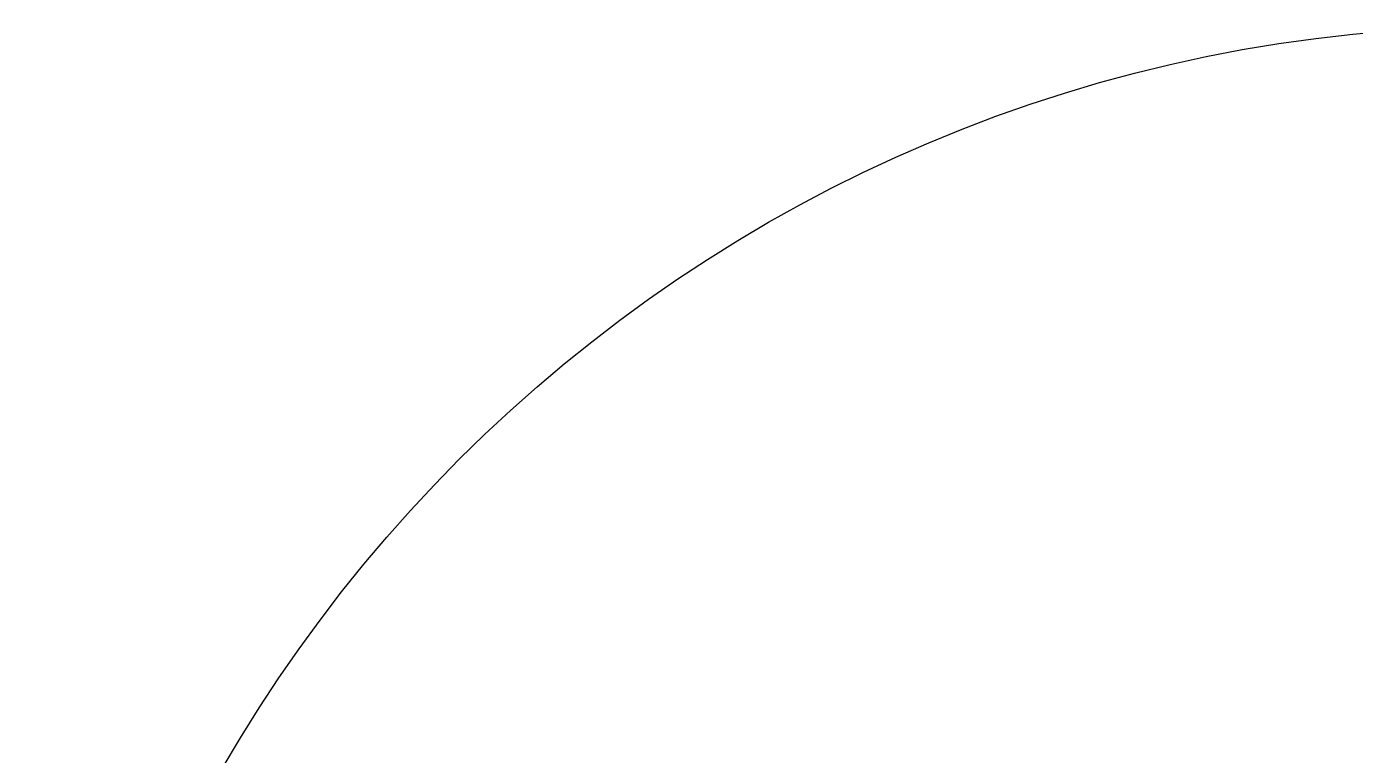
# Model space of a CAD drawing. Header units: millimetres. Extents: x 1478096 to 1808313, y 619971 to 762366.
# Drawn here: x 1563925 to 1564752, y 636623 to 637077 of the extents above; entities that cross this region are included whole.
import ezdxf

# ---------------------------------------------------------------- set-up
doc = ezdxf.new("R2010")
doc.units = ezdxf.units.MM
doc.header["$LTSCALE"] = 10
doc.layers.add('0_Estructura', color=251, linetype='Continuous')

msp = doc.modelspace()

# ---------------------------------------------------------------- linework, layer by layer
at = {"layer": '0_Estructura'}
msp.add_circle((1564844.94731665, 636156.6776208101), 920.3772500595078, dxfattribs=at)

doc.saveas('drawing.dxf')
